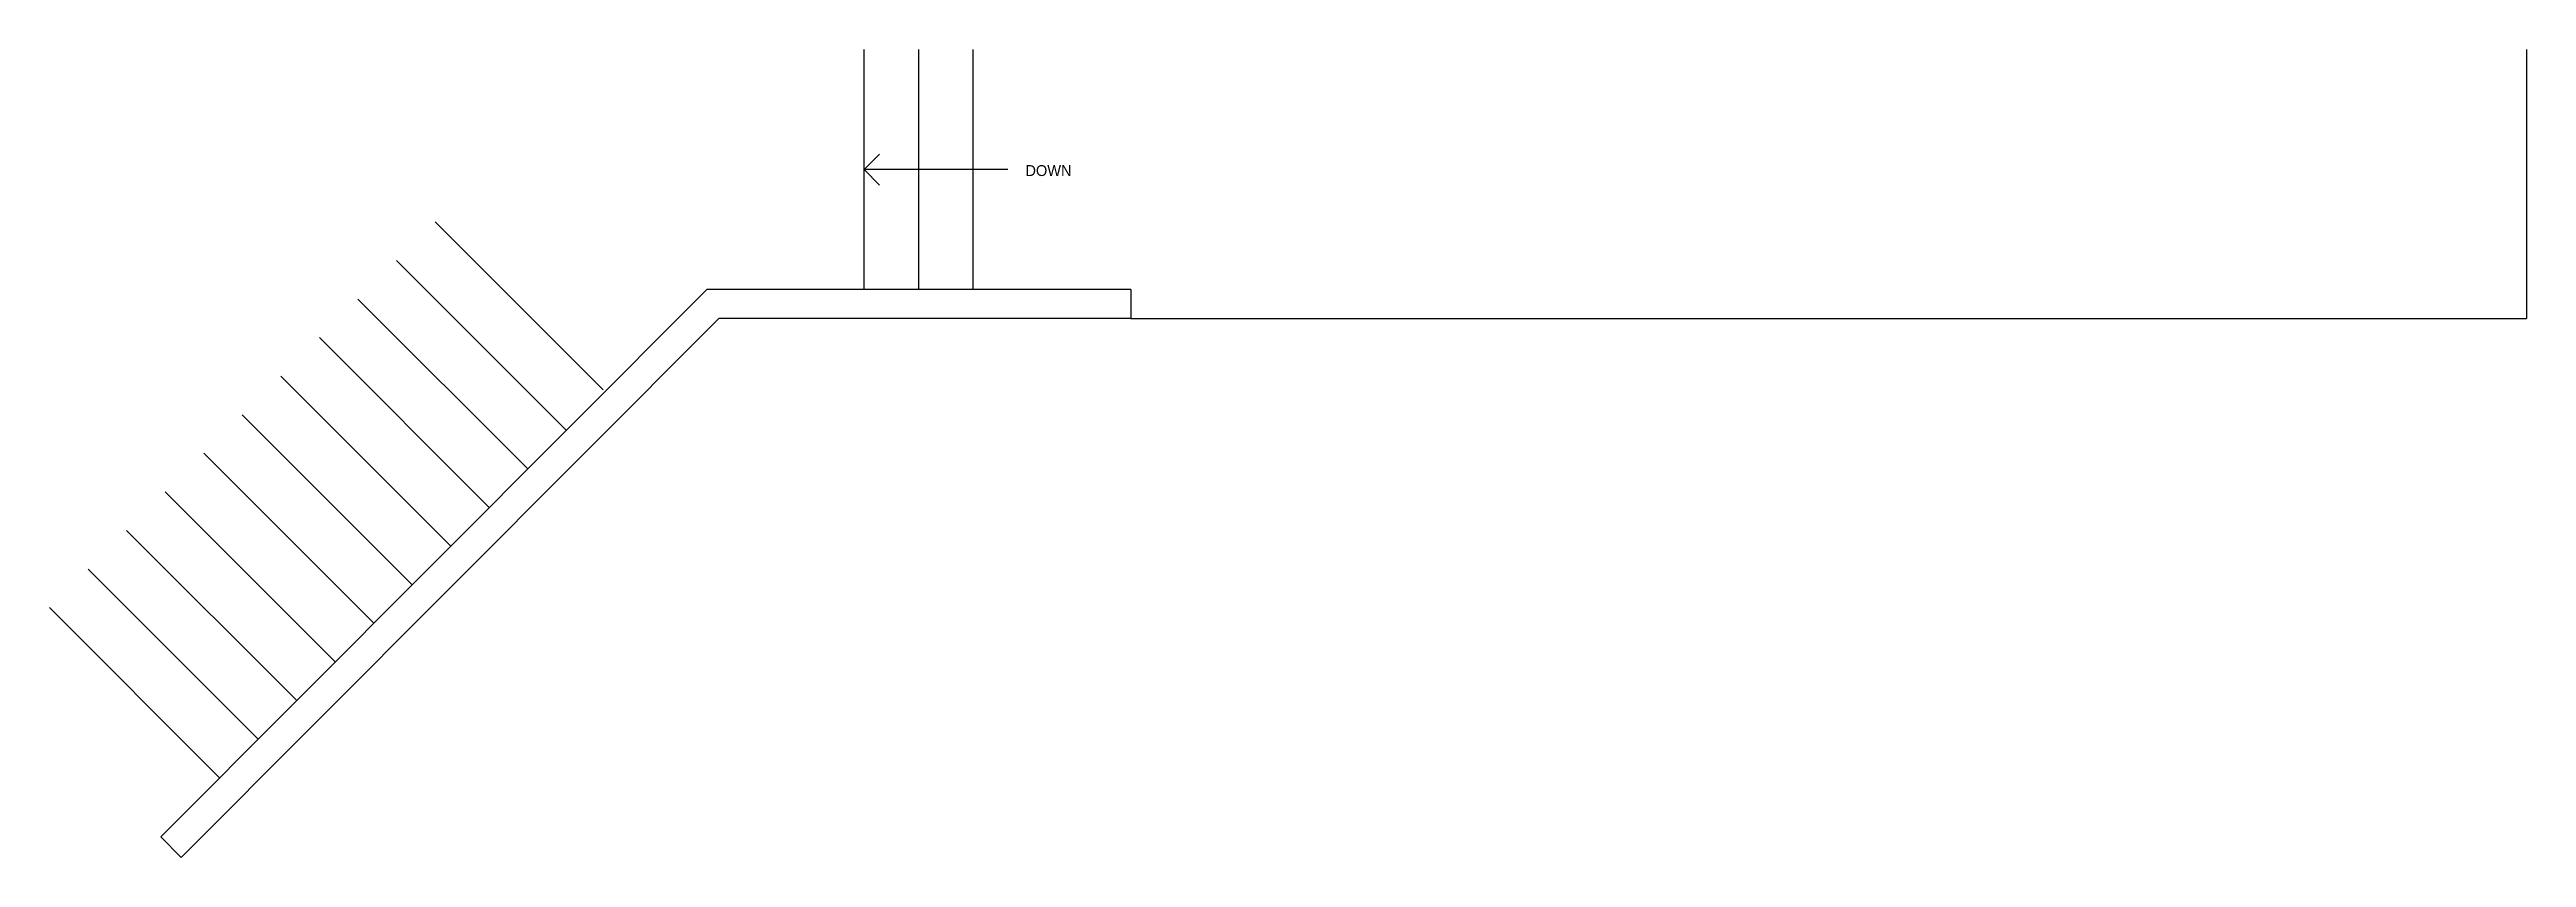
# Model space of a CAD drawing. Header units: inches. Extents: x -5014 to -4332, y -236 to -14.
import ezdxf

# ---------------------------------------------------------------- set-up
doc = ezdxf.new("R2010")
doc.units = ezdxf.units.IN
doc.header["$LTSCALE"] = 0.5
doc.header["$MEASUREMENT"] = 0
for name, color, linetype in [('A-Elev-South', 7, 'Continuous'), ('A-text', 254, 'Continuous'), ('A-walls', 7, 'Continuous')]:
    doc.layers.add(name, color=color, linetype=linetype)

msp = doc.modelspace()

# ---------------------------------------------------------------- linework, layer by layer
at = {"layer": 'A-Elev-South', "color": 252}
for p, q in [((-4907.49, -61.38), (-4861.26, -107.6)), ((-4918.09, -71.98), (-4871.39, -118.69)), ((-4928.7, -82.59), (-4881.98, -129.31)), ((-4939.31, -93.2), (-4892.58, -139.92)), ((-4949.91, -103.8), (-4903.18, -150.54)), ((-4960.52, -114.41), (-4913.77, -161.16)), ((-4971.13, -125.02), (-4924.37, -171.77)), ((-4981.73, -135.62), (-4934.97, -182.39)), ((-4992.34, -146.23), (-4945.56, -193.01)), ((-5002.95, -156.84), (-4956.16, -203.62)), ((-5013.55, -167.44), (-4966.75, -214.24))]:
    msp.add_line(p, q, dxfattribs=at)
at = {"layer": 'A-Elev-South', "color": 253}
for p, q in [((-4832.76, -79.98), (-4982.97, -230.49)), ((-4716.09, -79.98), (-4832.76, -79.98)), ((-4829.44, -87.98), (-4977.32, -236.15)), ((-4716.09, -87.98), (-4829.44, -87.98)), ((-4982.97, -230.49), (-4977.32, -236.15))]:
    msp.add_line(p, q, dxfattribs=at)
at = {"layer": 'A-text'}
for p, q in [((-4789.43, -46.98, 0), (-4785.18, -42.74, 0)), ((-4789.43, -46.98, 0), (-4785.18, -51.23, 0)), ((-4749.93, -46.98, 0), (-4789.43, -46.98, 0))]:
    msp.add_line(p, q, dxfattribs=at)
at = {"layer": 'A-walls', "color": 252}
for p, q in [((-4789.43, -79.98), (-4789.43, -13.98, 0)), ((-4774.43, -79.98), (-4774.43, -13.98, 0)), ((-4759.43, -79.98), (-4759.43, -13.98, 0))]:
    msp.add_line(p, q, dxfattribs=at)
at = {"layer": 'A-walls', "color": 253}
for p, q in [((-4332.09, -13.98), (-4332.09, -87.98)), ((-4716.09, -79.98), (-4716.09, -87.98)), ((-4716.09, -87.98), (-4332.09, -87.98))]:
    msp.add_line(p, q, dxfattribs=at)

# ---------------------------------------------------------------- texts
at = {"layer": 'A-text'}
msp.add_text('DOWN', height=3, dxfattribs=at).set_placement((-4745.07, -48.76))

doc.saveas('drawing.dxf')
